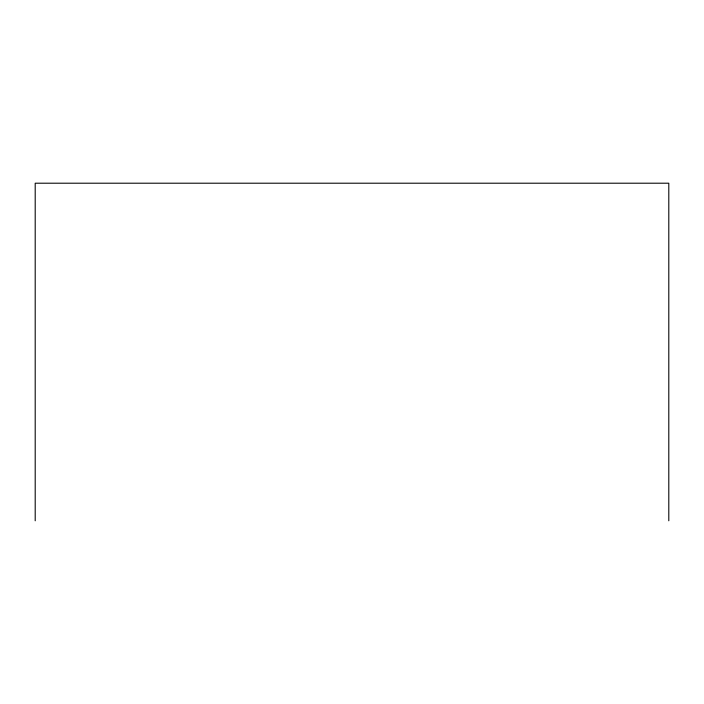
<?xml version="1.0" encoding="UTF-8"?>
<svg xmlns="http://www.w3.org/2000/svg" width="704" height="704" viewBox="0 0 704 704"><rect width="100%" height="100%" fill="white"/><g stroke="black" fill="none" stroke-linecap="round" stroke-linejoin="round"><path stroke-width="1.06" d="M668.8 520.793L668.8 183.207L35.2 183.207L35.2 520.793"/></g></svg>
